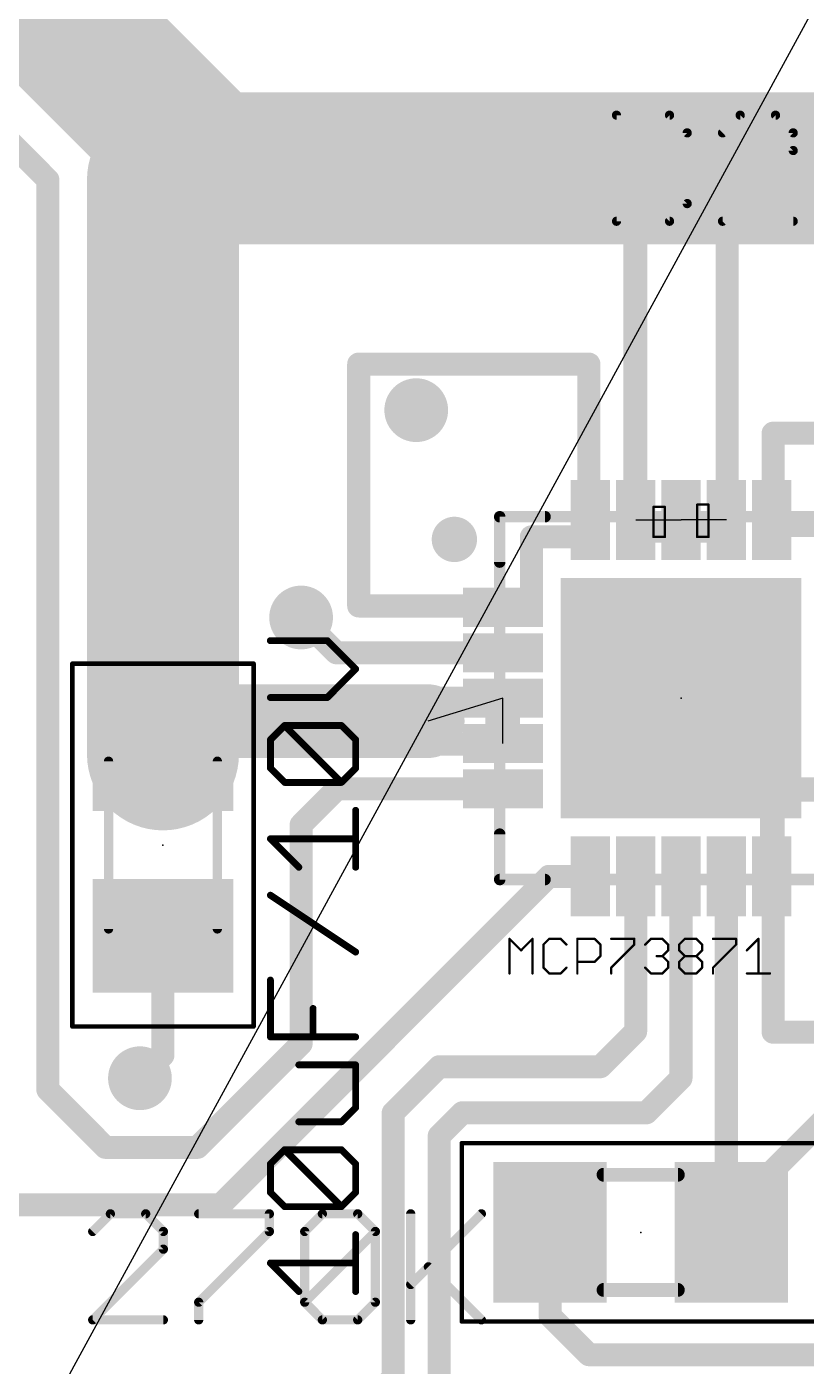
# Model space of a CAD drawing. Extents: x 0 to 46.4, y -16.3 to 38.5.
# Drawn here: x 15.01 to 23.61, y 11.68 to 26.45 of the extents above; entities that cross this region are included whole.
import ezdxf

# ---------------------------------------------------------------- set-up
doc = ezdxf.new("R2010")
doc.units = 0
for name, color, linetype in [('1', 12, 'CONTINUOUS'), ('18', 110, 'CONTINUOUS'), ('19', 53, 'CONTINUOUS'), ('21', 40, 'CONTINUOUS'), ('23', 53, 'CONTINUOUS'), ('27', 253, 'CONTINUOUS'), ('29', 253, 'CONTINUOUS'), ('39', 12, 'CONTINUOUS'), ('41', 12, 'CONTINUOUS'), ('51', 253, 'CONTINUOUS')]:
    doc.layers.add(name, color=color, linetype=linetype)

# ---------------------------------------------------------------- blocks, each defined once
blk = doc.blocks.new('RECT')
blk.add_solid([(-0.5, -0.5), (0.5, -0.5), (-0.5, 0.5), (0.5, 0.5)])
blk = doc.blocks.new('ROUNDV')
at = {"const_width": 0.5}
blk.add_lwpolyline([(0, -0.25, 1), (0, 0.25, 1), (0, -0.25)], format="xyb", dxfattribs=at)

msp = doc.modelspace()

# ---------------------------------------------------------------- linework, layer by layer
at = {"layer": '1'}
for points, const_width in [([(16.8275, 25.0825), (11.938, 29.972)], 1.6764), ([(15.24, 24.765), (13.843, 26.162)], 0.254), ([(16.8275, 25.0825), (16.51, 24.765)], 1.6764), ([(17.018, 24.892), (16.8275, 25.0825)], 1.6764), ([(20.32, 24.892), (17.018, 24.892)], 1.6764), ([(20.574, 24.892), (20.32, 24.892)], 1.6764), ([(21.59, 24.892), (20.574, 24.892)], 1.6764), ([(27.995, 24.892), (21.59, 24.892)], 1.6764), ([(16.51, 24.765), (16.51, 18.43)], 1.6764), ([(20.32, 24.892), (20.375, 24.947)], 1.27), ([(20.574, 24.892), (20.502, 24.964)], 1.27), ([(21.717, 20.8915), (21.717, 25.527)], 0.254), ([(21.717, 25.527), (22.733, 25.527)], 0.254), ([(22.733, 25.527), (22.733, 20.8915)], 0.254), ([(21.59, 24.892), (21.725, 25.392)], 0.254), ([(21.725, 25.392), (21.725, 21.015)], 0.254), ([(15.24, 14.732), (15.24, 24.765)], 0.254), ([(21.209, 22.733), (18.669, 22.733)], 0.254), ([(18.669, 22.733), (18.669, 20.066)], 0.254), ([(21.209, 22.606), (21.209, 22.733)], 0.254), ([(21.209, 20.828), (21.209, 22.606)], 0.254), ([(23.241, 20.955), (23.241, 21.971)], 0.254), ([(23.241, 21.971), (25.908, 21.971)], 0.254), ([(22.733, 20.8915), (21.717, 20.8915)], 0.254), ([(23.876, 20.955), (23.241, 20.955)], 0.254), ([(20.574, 20.701), (20.574, 20.828)], 0.254), ([(20.574, 20.828), (21.209, 20.828)], 0.254), ([(20.574, 20.066), (20.574, 20.701)], 0.254), ([(18.669, 20.066), (20.447, 20.066)], 0.254), ([(20.447, 20.066), (20.574, 20.066)], 0.254), ([(18.034, 19.939), (18.423, 19.55)], 0.254), ([(22.225, 19.812), (23.225, 18.05)], 0.254), ([(18.423, 19.55), (20.26, 19.55)], 0.254), ([(16.779, 18.43), (17.145, 18.796)], 0.8128), ([(17.145, 18.796), (19.431, 18.796)], 0.8128), ([(22.225, 19.05), (22.987, 19.05)], 0.4064), ([(20.32, 19.05), (17.653, 19.05)], 0.254), ([(17.653, 19.05), (17.653, 18.542)], 0.254), ([(20.32, 18.542), (20.32, 19.05)], 0.254), ([(16.51, 18.43), (16.779, 18.43)], 0.8128), ([(17.653, 18.542), (20.32, 18.542)], 0.254), ([(18.034, 17.653), (18.431, 18.05)], 0.254), ([(18.431, 18.05), (20.26, 18.05)], 0.254), ([(23.225, 18.05), (24.19, 18.05)], 0.254), ([(23.225, 18.018), (23.241, 18.034)], 0.254), ([(23.225, 17.085), (23.225, 18.018)], 0.254), ([(23.241, 18.034), (29.337, 18.034)], 0.254), ([(23.241, 15.367), (23.241, 18.034)], 0.254), ([(18.034, 15.24), (18.034, 17.653)], 0.254), ([(17.145, 13.462), (20.768, 17.085)], 0.254), ([(20.768, 17.085), (21.225, 17.085)], 0.254), ([(21.725, 15.375), (21.725, 17.085)], 0.254), ([(22.225, 14.859), (22.225, 17.085)], 0.254), ([(22.725, 13.215), (22.725, 17.085)], 0.254), ([(16.51, 15.113), (16.51, 16.43)], 0.254), ([(16.891, 14.097), (18.034, 15.24)], 0.254), ([(21.336, 14.986), (21.725, 15.375)], 0.254), ([(29.337, 15.367), (23.241, 15.367)], 0.254), ([(16.256, 14.859), (16.51, 15.113)], 0.254), ([(19.05, 14.478), (19.558, 14.986)], 0.254), ([(19.558, 14.986), (21.336, 14.986)], 0.254), ([(21.844, 14.478), (22.225, 14.859)], 0.254), ([(15.24, 14.732), (15.875, 14.097)], 0.254), ([(24.003, 14.605), (22.78, 13.382)], 0.254), ([(19.05, 11.557), (19.05, 14.478)], 0.254), ([(19.558, 14.224), (19.812, 14.478)], 0.254), ([(19.812, 14.478), (21.844, 14.478)], 0.254), ([(19.558, 11.049), (19.558, 14.224)], 0.254), ([(15.875, 14.097), (16.891, 14.097)], 0.254), ([(7.874, 13.462), (17.145, 13.462)], 0.254), ([(22.78, 13.382), (22.78, 13.16)], 0.254), ([(22.78, 13.16), (22.725, 13.215)], 0.254), ([(20.78, 12.24), (20.78, 13.16)], 0.254), ([(21.209, 11.811), (20.78, 12.24)], 0.254), ([(21.209, 11.811), (27.051, 11.811)], 0.254), ([(16.764, 9.271), (19.05, 11.557)], 0.254)]:
    msp.add_lwpolyline(points, dxfattribs=dict(at, const_width=const_width))
for points, const_width in [([(17.1238, 25.3788, 1), (16.5312, 24.7862)], 0.8382), ([(17.1238, 24.7862, 1), (16.5312, 25.3788)], 0.8382), ([(16.5312, 24.7862, 1), (17.1238, 25.3788)], 0.8382), ([(17.018, 25.3111, 1), (17.018, 24.4729)], 0.8382), ([(20.32, 25.3111, 1), (20.32, 24.4729)], 0.8382), ([(20.574, 25.3111, 1), (20.574, 24.4729)], 0.8382), ([(20.32, 24.4729, 1), (20.32, 25.3111)], 0.8382), ([(20.574, 24.4729, 1), (20.574, 25.3111)], 0.8382), ([(21.59, 25.3111, 1), (21.59, 24.4729)], 0.8382), ([(21.59, 24.4729, 1), (21.59, 25.3111)], 0.8382), ([(16.9291, 24.765, 1), (16.0909, 24.765)], 0.8382), ([(16.7217, 24.5957, 1), (17.3143, 25.1883)], 0.8382), ([(20.5995, 24.7225, 1), (20.1505, 25.1715)], 0.635), ([(20.7265, 25.1885, 1), (20.2775, 24.7395)], 0.635), ([(21.7805, 25.527, 1), (21.6535, 25.527)], 0.127), ([(21.717, 25.5905, 1), (21.717, 25.4635)], 0.127), ([(22.7965, 25.527, 1), (22.6695, 25.527)], 0.127), ([(22.733, 25.4635, 1), (22.733, 25.5905)], 0.127), ([(16.2137, 25.0613, 1), (16.8063, 24.4687)], 0.8382), ([(20.0955, 25.1165, 1), (20.5445, 24.6675)], 0.635), ([(20.3495, 24.6675, 1), (20.7985, 25.1165)], 0.635), ([(21.7885, 25.392, 1), (21.6615, 25.392)], 0.127), ([(21.7863, 25.3754, 1), (21.6637, 25.4086)], 0.127), ([(21.5287, 24.9086, 1), (21.6513, 24.8754)], 0.127), ([(15.3035, 24.765, 1), (15.1765, 24.765)], 0.127), ([(15.1951, 24.7201, 1), (15.2849, 24.8099)], 0.127), ([(18.669, 22.7965, 1), (18.669, 22.6695)], 0.127), ([(18.7325, 22.733, 1), (18.6055, 22.733)], 0.127), ([(21.2725, 22.733, 1), (21.1455, 22.733)], 0.127), ([(21.209, 22.6695, 1), (21.209, 22.7965)], 0.127), ([(21.2725, 22.606, 1), (21.1455, 22.606)], 0.127), ([(21.1455, 22.606, 1), (21.2725, 22.606)], 0.127), ([(23.3045, 21.971, 1), (23.1775, 21.971)], 0.127), ([(23.241, 22.0345, 1), (23.241, 21.9075)], 0.127), ([(21.717, 20.955, 1), (21.717, 20.828)], 0.127), ([(21.6615, 21.015, 1), (21.7885, 21.015)], 0.127), ([(22.733, 20.828, 1), (22.733, 20.955)], 0.127), ([(23.241, 21.0185, 1), (23.241, 20.8915)], 0.127), ([(23.1775, 20.955, 1), (23.3045, 20.955)], 0.127), ([(20.6375, 20.828, 1), (20.5105, 20.828)], 0.127), ([(20.574, 20.8915, 1), (20.574, 20.7645)], 0.127), ([(20.6375, 20.701, 1), (20.5105, 20.701)], 0.127), ([(21.1455, 20.828, 1), (21.2725, 20.828)], 0.127), ([(21.209, 20.7645, 1), (21.209, 20.8915)], 0.127), ([(21.6535, 20.8915, 1), (21.7805, 20.8915)], 0.127), ([(22.6695, 20.8915, 1), (22.7965, 20.8915)], 0.127), ([(20.5105, 20.701, 1), (20.6375, 20.701)], 0.127), ([(18.669, 20.1295, 1), (18.669, 20.0025)], 0.127), ([(18.6055, 20.066, 1), (18.7325, 20.066)], 0.127), ([(20.447, 20.1295, 1), (20.447, 20.0025)], 0.127), ([(20.447, 20.0025, 1), (20.447, 20.1295)], 0.127), ([(20.5105, 20.066, 1), (20.6375, 20.066)], 0.127), ([(20.574, 20.0025, 1), (20.574, 20.1295)], 0.127), ([(18.0789, 19.9839, 1), (17.9891, 19.8941)], 0.127), ([(22.2802, 19.8433, 1), (22.1698, 19.7807)], 0.127), ([(18.423, 19.6135, 1), (18.423, 19.4865)], 0.127), ([(18.3781, 19.5051, 1), (18.4679, 19.5949)], 0.127), ([(20.26, 19.4865, 1), (20.26, 19.6135)], 0.127), ([(17.145, 18.9992, 1), (17.145, 18.5928)], 0.4064), ([(17.2887, 18.6523, 1), (17.0013, 18.9397)], 0.4064), ([(19.431, 18.5928, 1), (19.431, 18.9992)], 0.4064), ([(22.225, 19.1516, 1), (22.225, 18.9484)], 0.2032), ([(22.987, 18.9484, 1), (22.987, 19.1516)], 0.2032), ([(17.653, 19.1135, 1), (17.653, 18.9865)], 0.127), ([(17.7165, 19.05, 1), (17.5895, 19.05)], 0.127), ([(20.3835, 19.05, 1), (20.2565, 19.05)], 0.127), ([(20.32, 18.9865, 1), (20.32, 19.1135)], 0.127), ([(16.0909, 18.43, 1), (16.9291, 18.43)], 0.8382), ([(16.51, 18.6332, 1), (16.51, 18.2268)], 0.4064), ([(16.6353, 18.5737, 1), (16.9227, 18.2863)], 0.4064), ([(16.779, 18.2268, 1), (16.779, 18.6332)], 0.4064), ([(17.653, 18.6055, 1), (17.653, 18.4785)], 0.127), ([(20.32, 18.4785, 1), (20.32, 18.6055)], 0.127), ([(17.5895, 18.542, 1), (17.7165, 18.542)], 0.127), ([(20.2565, 18.542, 1), (20.3835, 18.542)], 0.127), ([(18.431, 18.1135, 1), (18.431, 17.9865)], 0.127), ([(18.4759, 18.0051, 1), (18.3861, 18.0949)], 0.127), ([(20.26, 17.9865, 1), (20.26, 18.1135)], 0.127), ([(23.225, 18.1135, 1), (23.225, 17.9865)], 0.127), ([(23.2885, 18.018, 1), (23.1615, 18.018)], 0.127), ([(23.1801, 18.0629, 1), (23.2699, 17.9731)], 0.127), ([(23.1698, 18.0187, 1), (23.2802, 18.0813)], 0.127), ([(23.241, 18.0975, 1), (23.241, 17.9705)], 0.127), ([(23.3045, 18.034, 1), (23.1775, 18.034)], 0.127), ([(23.2859, 17.9891, 1), (23.1961, 18.0789)], 0.127), ([(18.0975, 17.653, 1), (17.9705, 17.653)], 0.127), ([(17.9891, 17.6979, 1), (18.0789, 17.6081)], 0.127), ([(20.768, 17.1485, 1), (20.768, 17.0215)], 0.127), ([(20.8129, 17.0401, 1), (20.7231, 17.1299)], 0.127), ([(21.225, 17.0215, 1), (21.225, 17.1485)], 0.127), ([(21.7885, 17.085, 1), (21.6615, 17.085)], 0.127), ([(22.2885, 17.085, 1), (22.1615, 17.085)], 0.127), ([(22.7885, 17.085, 1), (22.6615, 17.085)], 0.127), ([(23.1615, 17.085, 1), (23.2885, 17.085)], 0.127), ([(16.5735, 16.43, 1), (16.4465, 16.43)], 0.127), ([(18.0789, 15.1951, 1), (17.9891, 15.2849)], 0.127), ([(21.6615, 15.375, 1), (21.7885, 15.375)], 0.127), ([(21.7699, 15.3301, 1), (21.6801, 15.4199)], 0.127), ([(23.241, 15.4305, 1), (23.241, 15.3035)], 0.127), ([(23.1775, 15.367, 1), (23.3045, 15.367)], 0.127), ([(16.5549, 15.0681, 1), (16.4651, 15.1579)], 0.127), ([(17.9705, 15.24, 1), (18.0975, 15.24)], 0.127), ([(16.4465, 15.113, 1), (16.5735, 15.113)], 0.127), ([(19.558, 15.0495, 1), (19.558, 14.9225)], 0.127), ([(19.6029, 14.9411, 1), (19.5131, 15.0309)], 0.127), ([(21.2911, 15.0309, 1), (21.3809, 14.9411)], 0.127), ([(21.336, 14.9225, 1), (21.336, 15.0495)], 0.127), ([(16.2111, 14.9039, 1), (16.3009, 14.8141)], 0.127), ([(22.1615, 14.859, 1), (22.2885, 14.859)], 0.127), ([(22.2699, 14.8141, 1), (22.1801, 14.9039)], 0.127), ([(15.2849, 14.7769, 1), (15.1951, 14.6871)], 0.127), ([(15.1765, 14.732, 1), (15.3035, 14.732)], 0.127), ([(19.1135, 14.478, 1), (18.9865, 14.478)], 0.127), ([(19.0051, 14.5229, 1), (19.0949, 14.4331)], 0.127), ([(19.812, 14.5415, 1), (19.812, 14.4145)], 0.127), ([(19.8569, 14.4331, 1), (19.7671, 14.5229)], 0.127), ([(21.7991, 14.5229, 1), (21.8889, 14.4331)], 0.127), ([(21.844, 14.4145, 1), (21.844, 14.5415)], 0.127), ([(19.6215, 14.224, 1), (19.4945, 14.224)], 0.127), ([(19.5131, 14.2689, 1), (19.6029, 14.1791)], 0.127), ([(15.875, 14.1605, 1), (15.875, 14.0335)], 0.127), ([(15.8301, 14.0521, 1), (15.9199, 14.1419)], 0.127), ([(16.8461, 14.1419, 1), (16.9359, 14.0521)], 0.127), ([(16.891, 14.0335, 1), (16.891, 14.1605)], 0.127), ([(17.145, 13.3985, 1), (17.145, 13.5255)], 0.127), ([(17.1001, 13.5069, 1), (17.1899, 13.4171)], 0.127), ([(22.8435, 13.382, 1), (22.7165, 13.382)], 0.127), ([(22.7351, 13.4269, 1), (22.8249, 13.3371)], 0.127), ([(22.7699, 13.2599, 1), (22.6801, 13.1701)], 0.127), ([(20.8435, 13.16, 1), (20.7165, 13.16)], 0.127), ([(22.6615, 13.215, 1), (22.7885, 13.215)], 0.127), ([(22.7165, 13.16, 1), (22.8435, 13.16)], 0.127), ([(22.7351, 13.1151, 1), (22.8249, 13.2049)], 0.127), ([(20.8249, 12.2849, 1), (20.7351, 12.1951)], 0.127), ([(20.7165, 12.24, 1), (20.8435, 12.24)], 0.127), ([(21.209, 11.8745, 1), (21.209, 11.7475)], 0.127), ([(21.1641, 11.7661, 1), (21.2539, 11.8559)], 0.127)]:
    msp.add_lwpolyline(points, format="xyb", dxfattribs=dict(at, const_width=const_width))
at = {"layer": '19'}
for p, q in [((1.54, -13.97), (23.876, 26.996)), ((21.725, 21.015), (22.225, 21.015)), ((22.725, 21.015), (22.225, 21.015)), ((20.26, 19.05), (19.431, 18.796)), ((20.26, 18.55), (20.26, 19.05))]:
    msp.add_line(p, q, dxfattribs=at)
at = {"layer": '21'}
for points, const_width in [([(21.5138, 25.4772), (21.5138, 24.3078)], 0.1016), ([(22.0985, 25.4772), (21.5138, 25.4772)], 0.1016), ([(22.2934, 25.2823), (22.0985, 25.4772)], 0.1016), ([(22.8781, 25.4772), (22.6832, 25.2823)], 0.1016), ([(23.2679, 25.4772), (22.8781, 25.4772)], 0.1016), ([(23.4628, 25.2823), (23.2679, 25.4772)], 0.1016), ([(22.2934, 24.5027), (22.2934, 25.2823)], 0.1016), ([(23.4628, 25.0874), (23.4628, 25.2823)], 0.1016), ([(22.6832, 24.3078), (23.4628, 25.0874)], 0.1016), ([(22.0985, 24.3078), (22.2934, 24.5027)], 0.1016), ([(21.5138, 24.3078), (22.0985, 24.3078)], 0.1016), ([(23.4628, 24.3078), (22.6832, 24.3078)], 0.1016), ([(20.725, 21.05), (20.225, 21.05)], 0.127), ([(20.225, 21.05), (20.225, 20.55)], 0.127), ([(20.225, 17.05), (20.225, 17.55)], 0.127), ([(20.725, 17.05), (20.225, 17.05)], 0.127)]:
    msp.add_lwpolyline(points, dxfattribs=dict(at, const_width=const_width))
for points, const_width in [([(21.5392, 25.4772, 1), (21.4884, 25.4772)], 0.0508), ([(21.5138, 25.5026, 1), (21.5138, 25.4518)], 0.0508), ([(22.1165, 25.4952, 1), (22.0805, 25.4592)], 0.0508), ([(22.0985, 25.4518, 1), (22.0985, 25.5026)], 0.0508), ([(22.8781, 25.5026, 1), (22.8781, 25.4518)], 0.0508), ([(22.8961, 25.4592, 1), (22.8601, 25.4952)], 0.0508), ([(23.2859, 25.4952, 1), (23.2499, 25.4592)], 0.0508), ([(23.2679, 25.4518, 1), (23.2679, 25.5026)], 0.0508), ([(22.3188, 25.2823, 1), (22.268, 25.2823)], 0.0508), ([(22.2754, 25.2643, 1), (22.3114, 25.3003)], 0.0508), ([(22.6652, 25.3003, 1), (22.7012, 25.2643)], 0.0508), ([(23.4882, 25.2823, 1), (23.4374, 25.2823)], 0.0508), ([(23.4448, 25.2643, 1), (23.4808, 25.3003)], 0.0508), ([(23.4374, 25.0874, 1), (23.4882, 25.0874)], 0.0508), ([(23.4808, 25.0694, 1), (23.4448, 25.1054)], 0.0508), ([(22.268, 24.5027, 1), (22.3188, 24.5027)], 0.0508), ([(22.3114, 24.4847, 1), (22.2754, 24.5207)], 0.0508), ([(21.5138, 24.3332, 1), (21.5138, 24.2824)], 0.0508), ([(21.4884, 24.3078, 1), (21.5392, 24.3078)], 0.0508), ([(22.0805, 24.3258, 1), (22.1165, 24.2898)], 0.0508), ([(22.0985, 24.2824, 1), (22.0985, 24.3332)], 0.0508), ([(22.6652, 24.3258, 1), (22.7012, 24.2898)], 0.0508), ([(22.6832, 24.3332, 1), (22.6832, 24.2824)], 0.0508), ([(23.4628, 24.2824, 1), (23.4628, 24.3332)], 0.0508), ([(19.725, 20.675, 1), (19.725, 20.925, 1), (19.725, 20.675)], 0.25), ([(20.225, 21.0817, 1), (20.225, 21.0183)], 0.0635), ([(20.2568, 21.05, 1), (20.1933, 21.05)], 0.0635), ([(20.725, 21.0183, 1), (20.725, 21.0817)], 0.0635), ([(20.1933, 20.55, 1), (20.2568, 20.55)], 0.0635), ([(20.2568, 17.55, 1), (20.1933, 17.55)], 0.0635), ([(20.225, 17.0817, 1), (20.225, 17.0183)], 0.0635), ([(20.1933, 17.05, 1), (20.2568, 17.05)], 0.0635), ([(20.725, 17.0183, 1), (20.725, 17.0817)], 0.0635)]:
    msp.add_lwpolyline(points, format="xyb", dxfattribs=dict(at, const_width=const_width))
at = {"layer": '23'}
for p in [(22.225, 19.05), (16.51, 17.43), (21.78, 13.16)]:
    msp.add_point(p, dxfattribs=at)
at = {"layer": '27'}
for points, const_width in [([(17.6953, 19.7027, 1), (17.6953, 19.6646)], 0.0381), ([(18.3358, 19.6971, 1), (18.3089, 19.6702)], 0.0381), ([(18.3224, 19.6646, 1), (18.3224, 19.7027)], 0.0381), ([(18.6494, 19.3566, 1), (18.6224, 19.3836)], 0.0381), ([(18.6224, 19.3566, 1), (18.6494, 19.3836)], 0.0381), ([(17.6953, 19.0756, 1), (17.6953, 19.0375)], 0.0381), ([(18.3089, 19.07, 1), (18.3358, 19.0431)], 0.0381), ([(18.3224, 19.0375, 1), (18.3224, 19.0756)], 0.0381), ([(17.8521, 18.7672, 1), (17.8521, 18.7291)], 0.0381), ([(17.8655, 18.7616, 1), (17.8386, 18.7347)], 0.0381), ([(17.8655, 18.7347, 1), (17.8386, 18.7616)], 0.0381), ([(18.4926, 18.7616, 1), (18.4657, 18.7347)], 0.0381), ([(18.4791, 18.7291, 1), (18.4791, 18.7672)], 0.0381), ([(17.7143, 18.5914, 1), (17.6762, 18.5914)], 0.0381), ([(17.6818, 18.6048, 1), (17.7088, 18.5779)], 0.0381), ([(18.6549, 18.5914, 1), (18.6168, 18.5914)], 0.0381), ([(18.6224, 18.5779, 1), (18.6494, 18.6048)], 0.0381), ([(17.7088, 18.2913, 1), (17.6818, 18.2644)], 0.0381), ([(18.6494, 18.2644, 1), (18.6224, 18.2913)], 0.0381), ([(17.6762, 18.2778, 1), (17.7143, 18.2778)], 0.0381), ([(18.6168, 18.2778, 1), (18.6549, 18.2778)], 0.0381), ([(17.8521, 18.1401, 1), (17.8521, 18.102)], 0.0381), ([(17.8386, 18.1076, 1), (17.8655, 18.1345)], 0.0381), ([(18.4657, 18.1345, 1), (18.4926, 18.1076)], 0.0381), ([(18.4657, 18.1076, 1), (18.4926, 18.1345)], 0.0381), ([(18.4791, 18.102, 1), (18.4791, 18.1401)], 0.0381), ([(18.6549, 17.8126, 1), (18.6168, 17.8126)], 0.0381), ([(17.7088, 17.5125, 1), (17.6818, 17.4856)], 0.0381), ([(17.6953, 17.5181, 1), (17.6953, 17.48)], 0.0381), ([(18.6359, 17.48, 1), (18.6359, 17.5181)], 0.0381), ([(17.9954, 17.1721, 1), (18.0223, 17.199)], 0.0381), ([(18.6168, 17.1855, 1), (18.6549, 17.1855)], 0.0381), ([(17.7059, 16.8929, 1), (17.6847, 16.8612)], 0.0381), ([(20.3391, 16.396, 1), (20.3264, 16.396)], 0.0127), ([(20.3372, 16.4005, 1), (20.3282, 16.3915)], 0.0127), ([(20.5933, 16.396, 1), (20.5806, 16.396)], 0.0127), ([(20.5914, 16.3915, 1), (20.5824, 16.4005)], 0.0127), ([(20.7705, 16.4024, 1), (20.7705, 16.3897)], 0.0127), ([(20.7749, 16.3915, 1), (20.766, 16.4005)], 0.0127), ([(20.9021, 16.4005, 1), (20.8931, 16.3915)], 0.0127), ([(20.8976, 16.3897, 1), (20.8976, 16.4024)], 0.0127), ([(21.0811, 16.4024, 1), (21.0811, 16.3897)], 0.0127), ([(21.0875, 16.396, 1), (21.0748, 16.396)], 0.0127), ([(21.2763, 16.4005, 1), (21.2673, 16.3915)], 0.0127), ([(21.2718, 16.3897, 1), (21.2718, 16.4024)], 0.0127), ([(21.4553, 16.4024, 1), (21.4553, 16.3897)], 0.0127), ([(21.7159, 16.396, 1), (21.7032, 16.396)], 0.0127), ([(21.7095, 16.3897, 1), (21.7095, 16.4024)], 0.0127), ([(21.8931, 16.4024, 1), (21.8931, 16.3897)], 0.0127), ([(21.8976, 16.3915, 1), (21.8886, 16.4005)], 0.0127), ([(22.0247, 16.4005, 1), (22.0157, 16.3915)], 0.0127), ([(22.0202, 16.3897, 1), (22.0202, 16.4024)], 0.0127), ([(22.2673, 16.4024, 1), (22.2673, 16.3897)], 0.0127), ([(22.2718, 16.3915, 1), (22.2628, 16.4005)], 0.0127), ([(22.3989, 16.4005, 1), (22.3899, 16.3915)], 0.0127), ([(22.3944, 16.3897, 1), (22.3944, 16.4024)], 0.0127), ([(22.5779, 16.4024, 1), (22.5779, 16.3897)], 0.0127), ([(22.8385, 16.396, 1), (22.8258, 16.396)], 0.0127), ([(22.8322, 16.3897, 1), (22.8322, 16.4024)], 0.0127), ([(23.0856, 16.396, 1), (23.0729, 16.396)], 0.0127), ([(23.0837, 16.3915, 1), (23.0748, 16.4005)], 0.0127), ([(18.6253, 16.2342, 1), (18.6465, 16.2659)], 0.0381), ([(20.4553, 16.2734, 1), (20.4643, 16.2644)], 0.0127), ([(20.4553, 16.2644, 1), (20.4643, 16.2734)], 0.0127), ([(20.7024, 16.337, 1), (20.7114, 16.328)], 0.0127), ([(20.7133, 16.3325, 1), (20.7006, 16.3325)], 0.0127), ([(20.9566, 16.328, 1), (20.9656, 16.337)], 0.0127), ([(21.3417, 16.3325, 1), (21.329, 16.3325)], 0.0127), ([(21.3308, 16.328, 1), (21.3398, 16.337)], 0.0127), ([(21.7032, 16.3325, 1), (21.7159, 16.3325)], 0.0127), ([(21.714, 16.328, 1), (21.705, 16.337)], 0.0127), ([(21.825, 16.337, 1), (21.834, 16.328)], 0.0127), ([(22.0901, 16.3325, 1), (22.0774, 16.3325)], 0.0127), ([(22.0774, 16.2689, 1), (22.0901, 16.2689)], 0.0127), ([(22.0793, 16.328, 1), (22.0882, 16.337)], 0.0127), ([(22.0882, 16.2644, 1), (22.0793, 16.2734)], 0.0127), ([(22.2101, 16.3325, 1), (22.1974, 16.3325)], 0.0127), ([(22.1992, 16.337, 1), (22.2082, 16.328)], 0.0127), ([(22.2082, 16.2734, 1), (22.1992, 16.2644)], 0.0127), ([(22.1974, 16.2689, 1), (22.2101, 16.2689)], 0.0127), ([(22.4643, 16.3325, 1), (22.4516, 16.3325)], 0.0127), ([(22.4516, 16.2689, 1), (22.4643, 16.2689)], 0.0127), ([(22.4535, 16.328, 1), (22.4624, 16.337)], 0.0127), ([(22.4624, 16.2644, 1), (22.4535, 16.2734)], 0.0127), ([(22.8258, 16.3325, 1), (22.8385, 16.3325)], 0.0127), ([(22.8366, 16.328, 1), (22.8277, 16.337)], 0.0127), ([(22.9477, 16.2734, 1), (22.9566, 16.2644)], 0.0127), ([(21.0811, 16.1482, 1), (21.0811, 16.1355)], 0.0127), ([(21.2673, 16.1463, 1), (21.2763, 16.1373)], 0.0127), ([(21.2718, 16.1355, 1), (21.2718, 16.1482)], 0.0127), ([(21.329, 16.2054, 1), (21.3417, 16.2054)], 0.0127), ([(21.3398, 16.2009, 1), (21.3308, 16.2099)], 0.0127), ([(21.9566, 16.2117, 1), (21.9566, 16.199)], 0.0127), ([(22.0247, 16.2099, 1), (22.0157, 16.2009)], 0.0127), ([(22.0157, 16.2099, 1), (22.0247, 16.2009)], 0.0127), ([(22.0202, 16.199, 1), (22.0202, 16.2117)], 0.0127), ([(22.0901, 16.1418, 1), (22.0774, 16.1418)], 0.0127), ([(22.0793, 16.1373, 1), (22.0882, 16.1463)], 0.0127), ([(22.2101, 16.1418, 1), (22.1974, 16.1418)], 0.0127), ([(22.1992, 16.1463, 1), (22.2082, 16.1373)], 0.0127), ([(22.2673, 16.2117, 1), (22.2673, 16.199)], 0.0127), ([(22.2718, 16.2009, 1), (22.2628, 16.2099)], 0.0127), ([(22.2628, 16.2009, 1), (22.2718, 16.2099)], 0.0127), ([(22.3989, 16.2099, 1), (22.3899, 16.2009)], 0.0127), ([(22.3899, 16.2099, 1), (22.3989, 16.2009)], 0.0127), ([(22.3944, 16.199, 1), (22.3944, 16.2117)], 0.0127), ([(22.4643, 16.1418, 1), (22.4516, 16.1418)], 0.0127), ([(22.4535, 16.1373, 1), (22.4624, 16.1463)], 0.0127), ([(17.7143, 15.9416, 1), (17.6762, 15.9416)], 0.0381), ([(20.3264, 16.0147, 1), (20.3391, 16.0147)], 0.0127), ([(20.5806, 16.0147, 1), (20.5933, 16.0147)], 0.0127), ([(20.7114, 16.0827, 1), (20.7024, 16.0738)], 0.0127), ([(20.7006, 16.0783, 1), (20.7133, 16.0783)], 0.0127), ([(20.7705, 16.0211, 1), (20.7705, 16.0084)], 0.0127), ([(20.766, 16.0102, 1), (20.7749, 16.0192)], 0.0127), ([(20.8931, 16.0192, 1), (20.9021, 16.0102)], 0.0127), ([(20.8976, 16.0084, 1), (20.8976, 16.0211)], 0.0127), ([(20.9656, 16.0738, 1), (20.9566, 16.0827)], 0.0127), ([(21.0748, 16.0147, 1), (21.0875, 16.0147)], 0.0127), ([(21.4508, 16.0827, 1), (21.4598, 16.0738)], 0.0127), ([(21.4617, 16.0783, 1), (21.449, 16.0783)], 0.0127), ([(21.449, 16.0147, 1), (21.4617, 16.0147)], 0.0127), ([(21.834, 16.0827, 1), (21.825, 16.0738)], 0.0127), ([(21.8931, 16.0211, 1), (21.8931, 16.0084)], 0.0127), ([(21.8886, 16.0102, 1), (21.8976, 16.0192)], 0.0127), ([(22.0157, 16.0192, 1), (22.0247, 16.0102)], 0.0127), ([(22.0202, 16.0084, 1), (22.0202, 16.0211)], 0.0127), ([(22.0774, 16.0783, 1), (22.0901, 16.0783)], 0.0127), ([(22.0882, 16.0738, 1), (22.0793, 16.0827)], 0.0127), ([(22.2082, 16.0827, 1), (22.1992, 16.0738)], 0.0127), ([(22.1974, 16.0783, 1), (22.2101, 16.0783)], 0.0127), ([(22.2673, 16.0211, 1), (22.2673, 16.0084)], 0.0127), ([(22.2628, 16.0102, 1), (22.2718, 16.0192)], 0.0127), ([(22.3899, 16.0192, 1), (22.3989, 16.0102)], 0.0127), ([(22.3944, 16.0084, 1), (22.3944, 16.0211)], 0.0127), ([(22.4516, 16.0783, 1), (22.4643, 16.0783)], 0.0127), ([(22.4624, 16.0738, 1), (22.4535, 16.0827)], 0.0127), ([(22.5734, 16.0827, 1), (22.5824, 16.0738)], 0.0127), ([(22.5843, 16.0783, 1), (22.5716, 16.0783)], 0.0127), ([(22.5716, 16.0147, 1), (22.5843, 16.0147)], 0.0127), ([(22.9521, 16.0211, 1), (22.9521, 16.0084)], 0.0127), ([(23.0729, 16.0147, 1), (23.0856, 16.0147)], 0.0127), ([(23.2064, 16.0084, 1), (23.2064, 16.0211)], 0.0127), ([(18.1847, 15.628, 1), (18.1466, 15.628)], 0.0381), ([(17.6953, 15.3336, 1), (17.6953, 15.2955)], 0.0381), ([(17.6762, 15.3145, 1), (17.7143, 15.3145)], 0.0381), ([(18.1466, 15.3145, 1), (18.1847, 15.3145)], 0.0381), ([(18.6359, 15.2955, 1), (18.6359, 15.3336)], 0.0381), ([(18.0088, 15.0251, 1), (18.0088, 14.987)], 0.0381), ([(18.6549, 15.0061, 1), (18.6168, 15.0061)], 0.0381), ([(18.6359, 14.987, 1), (18.6359, 15.0251)], 0.0381), ([(18.6168, 14.5357, 1), (18.6549, 14.5357)], 0.0381), ([(18.6494, 14.5223, 1), (18.6224, 14.5492)], 0.0381), ([(18.0088, 14.398, 1), (18.0088, 14.3599)], 0.0381), ([(18.4657, 14.3925, 1), (18.4926, 14.3655)], 0.0381), ([(18.4791, 14.3599, 1), (18.4791, 14.398)], 0.0381), ([(17.8521, 14.0896, 1), (17.8521, 14.0515)], 0.0381), ([(17.8655, 14.084, 1), (17.8386, 14.0571)], 0.0381), ([(17.8655, 14.0571, 1), (17.8386, 14.084)], 0.0381), ([(18.4926, 14.084, 1), (18.4657, 14.0571)], 0.0381), ([(18.4791, 14.0515, 1), (18.4791, 14.0896)], 0.0381), ([(17.7143, 13.9138, 1), (17.6762, 13.9138)], 0.0381), ([(17.6818, 13.9272, 1), (17.7088, 13.9003)], 0.0381), ([(18.6549, 13.9138, 1), (18.6168, 13.9138)], 0.0381), ([(18.6224, 13.9003, 1), (18.6494, 13.9272)], 0.0381), ([(17.7088, 13.6137, 1), (17.6818, 13.5868)], 0.0381), ([(17.6762, 13.6002, 1), (17.7143, 13.6002)], 0.0381), ([(18.6168, 13.6002, 1), (18.6549, 13.6002)], 0.0381), ([(18.6494, 13.5868, 1), (18.6224, 13.6137)], 0.0381), ([(17.8521, 13.4625, 1), (17.8521, 13.4244)], 0.0381), ([(17.8386, 13.43, 1), (17.8655, 13.4569)], 0.0381), ([(18.4657, 13.4569, 1), (18.4926, 13.43)], 0.0381), ([(18.4657, 13.43, 1), (18.4926, 13.4569)], 0.0381), ([(18.4791, 13.4244, 1), (18.4791, 13.4625)], 0.0381), ([(15.9297, 13.3896, 1), (15.9297, 13.3388)], 0.0508), ([(15.9477, 13.3462, 1), (15.9117, 13.3822)], 0.0508), ([(16.3375, 13.3822, 1), (16.3015, 13.3462)], 0.0508), ([(16.3195, 13.3388, 1), (16.3195, 13.3896)], 0.0508), ([(16.9042, 13.3896, 1), (16.9042, 13.3388)], 0.0508), ([(17.7092, 13.3642, 1), (17.6584, 13.3642)], 0.0508), ([(17.6838, 13.3388, 1), (17.6838, 13.3896)], 0.0508), ([(18.2685, 13.3896, 1), (18.2685, 13.3388)], 0.0508), ([(18.2865, 13.3462, 1), (18.2505, 13.3822)], 0.0508), ([(18.6763, 13.3822, 1), (18.6403, 13.3462)], 0.0508), ([(18.6583, 13.3388, 1), (18.6583, 13.3896)], 0.0508), ([(19.2684, 13.3642, 1), (19.2176, 13.3642)], 0.0508), ([(20.0405, 13.3462, 1), (20.0046, 13.3822)], 0.0508), ([(15.7168, 13.1873, 1), (15.7528, 13.1513)], 0.0508), ([(16.5398, 13.1693, 1), (16.489, 13.1693)], 0.0508), ([(16.4964, 13.1513, 1), (16.5324, 13.1873)], 0.0508), ([(17.6584, 13.1693, 1), (17.7092, 13.1693)], 0.0508), ([(17.7018, 13.1513, 1), (17.6658, 13.1873)], 0.0508), ([(18.0556, 13.1873, 1), (18.0916, 13.1513)], 0.0508), ([(18.099, 13.1693, 1), (18.0482, 13.1693)], 0.0508), ([(18.6549, 13.135, 1), (18.6168, 13.135)], 0.0381), ([(18.8786, 13.1693, 1), (18.8278, 13.1693)], 0.0508), ([(18.8712, 13.1513, 1), (18.8352, 13.1873)], 0.0508), ([(18.8352, 13.1513, 1), (18.8712, 13.1873)], 0.0508), ([(16.489, 12.9744, 1), (16.5398, 12.9744)], 0.0508), ([(16.5324, 12.9564, 1), (16.4964, 12.9924)], 0.0508), ([(17.7088, 12.8349, 1), (17.6818, 12.808)], 0.0381), ([(17.6953, 12.8405, 1), (17.6953, 12.8024)], 0.0381), ([(18.6359, 12.8024, 1), (18.6359, 12.8405)], 0.0381), ([(19.4558, 12.7975, 1), (19.4199, 12.7615)], 0.0508), ([(19.225, 12.6026, 1), (19.261, 12.5666)], 0.0508), ([(16.8862, 12.4077, 1), (16.9222, 12.3717)], 0.0508), ([(16.9296, 12.3897, 1), (16.8788, 12.3897)], 0.0508), ([(17.9954, 12.4945, 1), (18.0223, 12.5214)], 0.0381), ([(18.0916, 12.4077, 1), (18.0556, 12.3717)], 0.0508), ([(18.0556, 12.4077, 1), (18.0916, 12.3717)], 0.0508), ([(18.0482, 12.3897, 1), (18.099, 12.3897)], 0.0508), ([(18.6168, 12.5079, 1), (18.6549, 12.5079)], 0.0381), ([(18.8278, 12.3897, 1), (18.8786, 12.3897)], 0.0508), ([(18.8712, 12.3717, 1), (18.8352, 12.4077)], 0.0508), ([(15.7168, 12.2128, 1), (15.7528, 12.1768)], 0.0508), ([(15.7348, 12.2202, 1), (15.7348, 12.1694)], 0.0508), ([(16.5144, 12.1694, 1), (16.5144, 12.2202)], 0.0508), ([(16.8788, 12.1948, 1), (16.9296, 12.1948)], 0.0508), ([(18.2685, 12.2202, 1), (18.2685, 12.1694)], 0.0508), ([(18.2505, 12.1768, 1), (18.2865, 12.2128)], 0.0508), ([(18.6403, 12.2128, 1), (18.6763, 12.1768)], 0.0508), ([(18.6583, 12.1694, 1), (18.6583, 12.2202)], 0.0508), ([(19.2176, 12.1948, 1), (19.2684, 12.1948)], 0.0508), ([(20.0046, 12.1768, 1), (20.0405, 12.2128)], 0.0508)]:
    msp.add_lwpolyline(points, format="xyb", dxfattribs=dict(at, const_width=const_width))
for points, const_width in [([(18.3224, 19.6836), (17.6953, 19.6836)], 0.0762), ([(18.6359, 19.3701), (18.3224, 19.6836)], 0.0762), ([(18.3224, 19.0566), (18.6359, 19.3701)], 0.0762), ([(17.6953, 19.0566), (18.3224, 19.0566)], 0.0762), ([(17.6953, 18.5914), (17.8521, 18.7481)], 0.0762), ([(17.8521, 18.7481), (18.4791, 18.7481)], 0.0762), ([(18.4791, 18.1211), (17.8521, 18.7481)], 0.0762), ([(18.4791, 18.7481), (18.6359, 18.5914)], 0.0762), ([(17.6953, 18.2778), (17.6953, 18.5914)], 0.0762), ([(18.6359, 18.5914), (18.6359, 18.2778)], 0.0762), ([(17.8521, 18.1211), (17.6953, 18.2778)], 0.0762), ([(18.6359, 18.2778), (18.4791, 18.1211)], 0.0762), ([(18.4791, 18.1211), (17.8521, 18.1211)], 0.0762), ([(18.6359, 17.1855), (18.6359, 17.8126)], 0.0762), ([(18.0088, 17.1855), (17.6953, 17.4991)], 0.0762), ([(17.6953, 17.4991), (18.6359, 17.4991)], 0.0762), ([(18.6359, 16.25), (17.6953, 16.8771)], 0.0762), ([(20.3327, 16.0147), (20.3327, 16.396)], 0.0254), ([(20.3327, 16.396), (20.4598, 16.2689)], 0.0254), ([(20.4598, 16.2689), (20.5869, 16.396)], 0.0254), ([(20.5869, 16.396), (20.5869, 16.0147)], 0.0254), ([(20.7705, 16.396), (20.7069, 16.3325)], 0.0254), ([(20.8976, 16.396), (20.7705, 16.396)], 0.0254), ([(20.9611, 16.3325), (20.8976, 16.396)], 0.0254), ([(21.0811, 16.0147), (21.0811, 16.396)], 0.0254), ([(21.0811, 16.396), (21.2718, 16.396)], 0.0254), ([(21.2718, 16.396), (21.3353, 16.3325)], 0.0254), ([(21.4553, 16.396), (21.7095, 16.396)], 0.0254), ([(21.7095, 16.396), (21.7095, 16.3325)], 0.0254), ([(21.8295, 16.3325), (21.8931, 16.396)], 0.0254), ([(21.8931, 16.396), (22.0202, 16.396)], 0.0254), ([(22.0202, 16.396), (22.0837, 16.3325)], 0.0254), ([(22.2037, 16.3325), (22.2673, 16.396)], 0.0254), ([(22.2673, 16.396), (22.3944, 16.396)], 0.0254), ([(22.3944, 16.396), (22.4579, 16.3325)], 0.0254), ([(22.5779, 16.396), (22.8322, 16.396)], 0.0254), ([(22.8322, 16.396), (22.8322, 16.3325)], 0.0254), ([(22.9521, 16.2689), (23.0793, 16.396)], 0.0254), ([(23.0793, 16.396), (23.0793, 16.0147)], 0.0254), ([(20.7069, 16.3325), (20.7069, 16.0783)], 0.0254), ([(21.3353, 16.3325), (21.3353, 16.2054)], 0.0254), ([(21.7095, 16.3325), (21.4553, 16.0783)], 0.0254), ([(22.0837, 16.2689), (22.0202, 16.2054)], 0.0254), ([(22.0837, 16.3325), (22.0837, 16.2689)], 0.0254), ([(22.2037, 16.2689), (22.2037, 16.3325)], 0.0254), ([(22.2673, 16.2054), (22.2037, 16.2689)], 0.0254), ([(22.4579, 16.2689), (22.3944, 16.2054)], 0.0254), ([(22.4579, 16.3325), (22.4579, 16.2689)], 0.0254), ([(22.8322, 16.3325), (22.5779, 16.0783)], 0.0254), ([(21.2718, 16.1418), (21.0811, 16.1418)], 0.0254), ([(21.3353, 16.2054), (21.2718, 16.1418)], 0.0254), ([(22.0202, 16.2054), (21.9566, 16.2054)], 0.0254), ([(22.0202, 16.2054), (22.0837, 16.1418)], 0.0254), ([(22.0837, 16.1418), (22.0837, 16.0783)], 0.0254), ([(22.2037, 16.1418), (22.2673, 16.2054)], 0.0254), ([(22.2037, 16.0783), (22.2037, 16.1418)], 0.0254), ([(22.2673, 16.2054), (22.3944, 16.2054)], 0.0254), ([(22.3944, 16.2054), (22.4579, 16.1418)], 0.0254), ([(22.4579, 16.1418), (22.4579, 16.0783)], 0.0254), ([(17.6953, 15.3145), (17.6953, 15.9416)], 0.0762), ([(20.7069, 16.0783), (20.7705, 16.0147)], 0.0254), ([(20.7705, 16.0147), (20.8976, 16.0147)], 0.0254), ([(20.8976, 16.0147), (20.9611, 16.0783)], 0.0254), ([(21.4553, 16.0783), (21.4553, 16.0147)], 0.0254), ([(21.8931, 16.0147), (21.8295, 16.0783)], 0.0254), ([(22.0202, 16.0147), (21.8931, 16.0147)], 0.0254), ([(22.0837, 16.0783), (22.0202, 16.0147)], 0.0254), ([(22.2673, 16.0147), (22.2037, 16.0783)], 0.0254), ([(22.3944, 16.0147), (22.2673, 16.0147)], 0.0254), ([(22.4579, 16.0783), (22.3944, 16.0147)], 0.0254), ([(22.5779, 16.0783), (22.5779, 16.0147)], 0.0254), ([(22.9521, 16.0147), (23.2064, 16.0147)], 0.0254), ([(18.1656, 15.3145), (18.1656, 15.628)], 0.0762), ([(18.6359, 15.3145), (17.6953, 15.3145)], 0.0762), ([(18.6359, 15.0061), (18.0088, 15.0061)], 0.0762), ([(18.6359, 14.5357), (18.6359, 15.0061)], 0.0762), ([(18.4791, 14.379), (18.6359, 14.5357)], 0.0762), ([(18.0088, 14.379), (18.4791, 14.379)], 0.0762), ([(17.6953, 13.9138), (17.8521, 14.0705)], 0.0762), ([(17.8521, 14.0705), (18.4791, 14.0705)], 0.0762), ([(18.4791, 13.4435), (17.8521, 14.0705)], 0.0762), ([(18.4791, 14.0705), (18.6359, 13.9138)], 0.0762), ([(17.6953, 13.6002), (17.6953, 13.9138)], 0.0762), ([(18.6359, 13.9138), (18.6359, 13.6002)], 0.0762), ([(17.8521, 13.4435), (17.6953, 13.6002)], 0.0762), ([(18.6359, 13.6002), (18.4791, 13.4435)], 0.0762), ([(18.4791, 13.4435), (17.8521, 13.4435)], 0.0762), ([(15.9297, 13.3642), (15.7348, 13.1693)], 0.1016), ([(16.3195, 13.3642), (15.9297, 13.3642)], 0.1016), ([(16.5144, 13.1693), (16.3195, 13.3642)], 0.1016), ([(16.9042, 13.3642), (17.6838, 13.3642)], 0.1016), ([(17.6838, 13.3642), (17.6838, 13.1693)], 0.1016), ([(18.0736, 13.1693), (18.2685, 13.3642)], 0.1016), ([(18.2685, 13.3642), (18.6583, 13.3642)], 0.1016), ([(18.6583, 13.3642), (18.8532, 13.1693)], 0.1016), ([(19.243, 13.3642), (19.243, 12.1948)], 0.1016), ([(19.243, 12.5846), (20.0226, 13.3642)], 0.1016), ([(16.5144, 12.9744), (16.5144, 13.1693)], 0.1016), ([(17.6838, 13.1693), (16.9042, 12.3897)], 0.1016), ([(18.0736, 12.3897), (18.0736, 13.1693)], 0.1016), ([(18.0736, 12.3897), (18.8532, 13.1693)], 0.1016), ([(18.6359, 12.5079), (18.6359, 13.135)], 0.0762), ([(18.8532, 13.1693), (18.8532, 12.3897)], 0.1016), ([(15.7348, 12.1948), (16.5144, 12.9744)], 0.1016), ([(18.0088, 12.5079), (17.6953, 12.8215)], 0.0762), ([(17.6953, 12.8215), (18.6359, 12.8215)], 0.0762), ([(19.4379, 12.7795), (20.0226, 12.1948)], 0.1016), ([(16.9042, 12.3897), (16.9042, 12.1948)], 0.1016), ([(18.2685, 12.1948), (18.0736, 12.3897)], 0.1016), ([(18.8532, 12.3897), (18.6583, 12.1948)], 0.1016), ([(16.5144, 12.1948), (15.7348, 12.1948)], 0.1016), ([(18.6583, 12.1948), (18.2685, 12.1948)], 0.1016)]:
    msp.add_lwpolyline(points, dxfattribs=dict(at, const_width=const_width))
at = {"layer": '39'}
for points, const_width in [([(15.51, 15.43), (15.51, 19.43)], 0.05), ([(15.51, 19.43), (17.51, 19.43)], 0.05), ([(17.51, 19.43), (17.51, 15.43)], 0.05), ([(17.51, 15.43), (15.51, 15.43)], 0.05), ([(19.807, 14.143), (23.753, 14.143)], 0.0508), ([(19.807, 12.177), (19.807, 14.143)], 0.0508), ([(23.753, 12.177), (19.807, 12.177)], 0.0508)]:
    msp.add_lwpolyline(points, dxfattribs=dict(at, const_width=const_width))
for points, const_width in [([(15.5225, 19.43, 1), (15.4975, 19.43)], 0.025), ([(15.51, 19.4425, 1), (15.51, 19.4175)], 0.025), ([(17.5225, 19.43, 1), (17.4975, 19.43)], 0.025), ([(17.51, 19.4175, 1), (17.51, 19.4425)], 0.025), ([(15.51, 15.4425, 1), (15.51, 15.4175)], 0.025), ([(15.4975, 15.43, 1), (15.5225, 15.43)], 0.025), ([(17.4975, 15.43, 1), (17.5225, 15.43)], 0.025), ([(17.51, 15.4175, 1), (17.51, 15.4425)], 0.025), ([(19.807, 14.1557, 1), (19.807, 14.1303)], 0.0254), ([(19.8197, 14.143, 1), (19.7943, 14.143)], 0.0254), ([(19.807, 12.1897, 1), (19.807, 12.1643)], 0.0254), ([(19.7943, 12.177, 1), (19.8197, 12.177)], 0.0254)]:
    msp.add_lwpolyline(points, format="xyb", dxfattribs=dict(at, const_width=const_width))
at = {"layer": '41', "const_width": 0.0127}
for points in [[(21.9202, 21.1646, 1), (21.9202, 21.1518)], [(21.9266, 21.1582, 1), (21.9139, 21.1582)], [(22.0536, 21.1582, 1), (22.0408, 21.1582)], [(22.0472, 21.1518, 1), (22.0472, 21.1646)], [(22.4028, 21.19, 1), (22.4028, 21.1773)], [(22.4092, 21.1836, 1), (22.3965, 21.1836)], [(22.5362, 21.1836, 1), (22.5235, 21.1836)], [(22.5298, 21.1773, 1), (22.5298, 21.19)], [(21.9202, 20.8344, 1), (21.9202, 20.8216)], [(21.9139, 20.828, 1), (21.9266, 20.828)], [(22.0408, 20.828, 1), (22.0536, 20.828)], [(22.0472, 20.8216, 1), (22.0472, 20.8344)], [(22.4028, 20.8344, 1), (22.4028, 20.8216)], [(22.3965, 20.828, 1), (22.4092, 20.828)], [(22.5235, 20.828, 1), (22.5362, 20.828)], [(22.5298, 20.8216, 1), (22.5298, 20.8344)]]:
    msp.add_lwpolyline(points, format="xyb", dxfattribs=at)
at = {"layer": '41', "const_width": 0.0254}
for points in [[(21.9202, 21.1582), (22.0472, 21.1582)], [(21.9202, 20.828), (21.9202, 21.1582)], [(22.0472, 21.1582), (22.0472, 20.828)], [(22.4028, 21.1836), (22.5298, 21.1836)], [(22.4028, 20.828), (22.4028, 21.1836)], [(22.5298, 21.1836), (22.5298, 20.828)], [(22.0472, 20.828), (21.9202, 20.828)], [(22.5298, 20.828), (22.4028, 20.828)]]:
    msp.add_lwpolyline(points, dxfattribs=at)
at = {"layer": '51'}
for points, const_width in [([(20.225, 21.05), (24.225, 21.05)], 0.127), ([(20.225, 17.05), (20.225, 21.05)], 0.127), ([(15.91, 16.505), (15.91, 18.355)], 0.1016), ([(17.11, 18.355), (17.11, 16.505)], 0.1016), ([(24.225, 17.05), (20.225, 17.05)], 0.127), ([(21.37, 13.795), (22.19, 13.795)], 0.1524), ([(21.37, 12.525), (22.19, 12.525)], 0.1524)]:
    msp.add_lwpolyline(points, dxfattribs=dict(at, const_width=const_width))
for points, const_width in [([(20.225, 21.0817, 1), (20.225, 21.0183)], 0.0635), ([(20.2568, 21.05, 1), (20.1933, 21.05)], 0.0635), ([(15.9354, 18.355, 1), (15.8846, 18.355)], 0.0508), ([(17.1354, 18.355, 1), (17.0846, 18.355)], 0.0508), ([(20.225, 17.0817, 1), (20.225, 17.0183)], 0.0635), ([(20.1933, 17.05, 1), (20.2568, 17.05)], 0.0635), ([(15.8846, 16.505, 1), (15.9354, 16.505)], 0.0508), ([(17.0846, 16.505, 1), (17.1354, 16.505)], 0.0508), ([(21.37, 13.8331, 1), (21.37, 13.7569)], 0.0762), ([(22.19, 13.7569, 1), (22.19, 13.8331)], 0.0762), ([(21.37, 12.5631, 1), (21.37, 12.4869)], 0.0762), ([(22.19, 12.4869, 1), (22.19, 12.5631)], 0.0762)]:
    msp.add_lwpolyline(points, format="xyb", dxfattribs=dict(at, const_width=const_width))

# ---------------------------------------------------------------- block references
at = {"layer": '1'}
for p, xscale, yscale in [((21.225, 21.015), 0.28, 0.73), ((21.725, 21.015), 0.28, 0.73), ((22.225, 21.015), 0.28, 0.73), ((22.725, 21.015), 0.28, 0.73), ((23.225, 21.015), 0.28, 0.73), ((22.225, 19.05), 2.5, 2.5), ((20.78, 13.16), 1.1, 1.4), ((22.78, 13.16), 1.1, 1.4)]:
    msp.add_blockref('RECT', p, dxfattribs=dict(at, xscale=xscale, yscale=yscale))
for p, xscale, yscale, rotation in [((20.26, 20.05), 0.28, 0.73, 90), ((20.26, 19.55), 0.28, 0.73, 90), ((20.26, 19.05), 0.28, 0.73, 90), ((16.51, 18.43), 1.1, 1.4, 270), ((20.26, 18.55), 0.28, 0.73, 90), ((20.26, 18.05), 0.28, 0.73, 90), ((21.225, 17.085), 0.28, 0.73, 180), ((21.725, 17.085), 0.28, 0.73, 180), ((22.225, 17.085), 0.28, 0.73, 180), ((22.725, 17.085), 0.28, 0.73, 180), ((23.225, 17.085), 0.28, 0.73, 180), ((16.51, 16.43), 1.1, 1.4, 270)]:
    msp.add_blockref('RECT', p, dxfattribs=dict(at, xscale=xscale, yscale=yscale, rotation=rotation))
at = {"layer": '18', "xscale": 0.7032, "yscale": 0.7032}
for p in [(19.304, 22.225), (19.304, 22.225), (18.034, 19.939), (18.034, 19.939), (22.225, 19.812), (22.225, 19.812), (21.463, 19.05), (21.463, 19.05), (22.987, 19.05), (22.987, 19.05), (22.225, 18.288), (22.225, 18.288), (16.256, 14.859), (16.256, 14.859)]:
    msp.add_blockref('ROUNDV', p, dxfattribs=at)
at = {"layer": '21', "xscale": 0.65, "yscale": 1.4}
for p in [(21.0382, 13.1615), (22.5114, 13.1615)]:
    msp.add_blockref('RECT', p, dxfattribs=at)
at = {"layer": '29'}
for p, xscale, yscale in [((21.225, 21.015), 0.4324, 0.8824), ((21.725, 21.015), 0.4324, 0.8824), ((22.225, 21.015), 0.4324, 0.8824), ((22.725, 21.015), 0.4324, 0.8824), ((23.225, 21.015), 0.4324, 0.8824), ((22.225, 19.05), 2.6524, 2.6524), ((20.78, 13.16), 1.2524, 1.5524), ((22.78, 13.16), 1.2524, 1.5524)]:
    msp.add_blockref('RECT', p, dxfattribs=dict(at, xscale=xscale, yscale=yscale))
for p, xscale, yscale, rotation in [((20.26, 20.05), 0.4324, 0.8824, 90), ((20.26, 19.55), 0.4324, 0.8824, 90), ((20.26, 19.05), 0.4324, 0.8824, 90), ((16.51, 18.43), 1.2524, 1.5524, 270), ((20.26, 18.55), 0.4324, 0.8824, 90), ((20.26, 18.05), 0.4324, 0.8824, 90), ((21.225, 17.085), 0.4324, 0.8824, 180), ((21.725, 17.085), 0.4324, 0.8824, 180), ((22.225, 17.085), 0.4324, 0.8824, 180), ((22.725, 17.085), 0.4324, 0.8824, 180), ((23.225, 17.085), 0.4324, 0.8824, 180), ((16.51, 16.43), 1.2524, 1.5524, 270)]:
    msp.add_blockref('RECT', p, dxfattribs=dict(at, xscale=xscale, yscale=yscale, rotation=rotation))
at = {"layer": '41', "xscale": 0.381, "yscale": 0.127}
msp.add_blockref('RECT', (20.2565, 18.796), dxfattribs=at)
at = {"layer": '51', "xscale": 0.5, "yscale": 1.3, "rotation": 270}
for p in [(16.51, 18.18), (16.51, 16.68)]:
    msp.add_blockref('RECT', p, dxfattribs=at)

doc.saveas('drawing.dxf')
